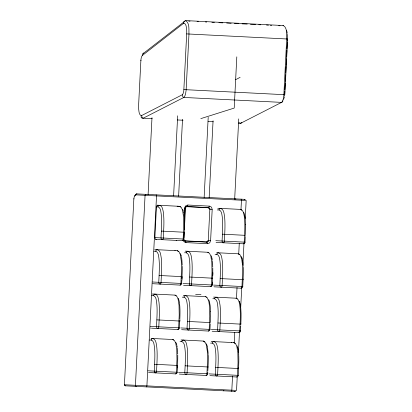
<?xml version="1.0" encoding="UTF-8"?>
<svg xmlns="http://www.w3.org/2000/svg" width="412" height="412" viewBox="0 0 412 412"><rect width="100%" height="100%" fill="white"/><g stroke="black" fill="none" stroke-linecap="round" stroke-linejoin="round"><path stroke-width="0.62" d="M183.211 240.036L183.556 240.953A3.605 3.224 -87.1 0 0 184.349 241.937L186.018 242.601L207.391 243.683L209.116 243.193A3.605 3.224 -87.1 0 0 210.007 242.292L210.62 240.423L212.175 209.687L211.753 207.766A3.605 3.224 -87.1 0 0 210.959 206.783L209.296 206.118L187.918 205.037L186.193 205.526A3.605 3.224 -87.1 0 0 185.307 206.427L184.72 207.957L184.303 215.981M212.839 275.437L212.927 272.672M184.555 229.489L184.427 232.25L161.35 231.081C161.607 224.463 161.973 217.752 160.778 211.202C160.469 208.951 159.114 206.046 156.256 206.855M212.541 281.607L212.376 285.027L183.036 283.538M151.23 340.132A1.71 1.53 -87.1 0 1 152.842 338.504C156.246 339.426 156.189 344.005 156.756 346.827C157.569 354.938 156.931 363.101 156.55 371.217A1.71 0.767 -87.1 0 1 155.7 372.886A1.71 1.53 -87.1 0 1 154.258 371.104L154.603 364.275C154.861 357.704 155.211 351.05 154.062 344.54C153.753 342.254 152.44 339.225 149.505 340.049M153.475 295.739A1.71 1.53 -87.1 0 1 155.092 294.106C158.496 295.028 158.435 299.606 159.006 302.429C159.815 310.54 159.176 318.708 158.8 326.824A1.71 0.767 -87.1 0 1 157.945 328.493A1.71 1.53 -87.1 0 1 156.508 326.706L156.854 319.877C157.111 313.305 157.461 306.652 156.308 300.142C156.004 297.855 154.691 294.827 151.755 295.651M155.726 251.341A1.71 1.53 -87.1 0 1 157.338 249.708C160.742 250.63 160.685 255.208 161.257 258.03C162.065 266.147 161.427 274.31 161.046 282.426A1.71 0.767 -87.1 0 1 160.196 284.095A1.71 1.53 -87.1 0 1 158.754 282.308L159.104 275.479C159.362 268.907 159.707 262.253 158.558 255.744C158.249 253.462 156.936 250.429 154.006 251.253M179.993 319.738L179.931 321.046L156.854 319.877M181.826 341.687L181.764 341.682A1.71 1.53 -87.1 0 1 183.376 340.049C186.78 340.971 186.724 345.55 187.295 348.377C188.104 356.488 187.465 364.651 187.084 372.767A1.71 0.767 -87.1 0 1 186.234 374.436A1.71 1.53 -87.1 0 1 184.792 372.649L185.143 365.82C185.4 359.249 185.75 352.595 184.597 346.085C184.282 343.809 182.99 340.76 180.044 341.594M184.015 297.284A1.71 1.53 -87.1 0 1 185.627 295.651C189.031 296.573 188.974 301.157 189.546 303.979C190.354 312.09 189.716 320.253 189.335 328.369A1.71 0.767 -87.1 0 1 188.485 330.038A1.71 1.53 -87.1 0 1 187.043 328.251L187.388 321.422C187.645 314.804 188.011 308.099 186.816 301.543C186.507 299.292 185.158 296.382 182.295 297.196M186.26 252.886A1.71 1.53 -87.1 0 1 187.877 251.258C191.281 252.175 191.225 256.758 191.791 259.581C192.605 267.692 191.966 275.855 191.585 283.971A1.71 0.767 -87.1 0 1 190.735 285.64A1.71 1.53 -87.1 0 1 189.293 283.858L189.638 277.024C189.896 270.406 190.256 263.701 189.067 257.15C188.758 254.894 187.403 251.984 184.54 252.798M212.304 343.227A1.71 1.53 -87.1 0 1 213.916 341.599C217.32 342.516 217.263 347.1 217.83 349.922C218.643 358.033 218.005 366.196 217.624 374.312A1.71 0.767 -87.1 0 1 216.774 375.981A1.71 1.53 -87.1 0 1 215.332 374.199L215.677 367.365C215.934 360.799 216.285 354.14 215.136 347.635C214.827 345.349 213.519 342.321 210.583 343.139M214.549 298.829A1.71 1.53 -87.1 0 1 216.166 297.201C219.57 298.123 219.514 302.702 220.08 305.524C220.889 313.635 220.25 321.798 219.874 329.914A1.71 0.767 -87.1 0 1 219.019 331.583A1.71 1.53 -87.1 0 1 217.582 329.801L217.927 322.972C218.185 316.401 218.535 309.747 217.382 303.237C217.073 300.951 215.764 297.922 212.829 298.741M216.8 254.436A1.71 1.53 -87.1 0 1 218.412 252.803C221.816 253.725 221.759 258.303 222.331 261.126C223.139 269.237 222.501 277.4 222.12 285.516A1.71 0.767 -87.1 0 1 221.27 287.19A1.71 1.53 -87.1 0 1 219.828 285.403L220.178 278.574C220.435 272.002 220.78 265.349 219.632 258.839C219.323 256.552 218.02 253.524 215.079 254.348M219.05 210.038A1.71 1.53 -87.1 0 1 220.662 208.405C224.066 209.327 224.01 213.905 224.581 216.727C225.39 224.839 224.751 233.007 224.37 241.123A1.71 0.767 -87.1 0 1 223.52 242.792A1.71 1.53 -87.1 0 1 222.078 241.005L222.423 234.176C222.681 227.558 223.047 220.847 221.852 214.297C221.538 212.046 220.199 209.136 217.33 209.95M148.088 194.665L151.987 117.714M161.35 231.081L161.004 237.909A1.71 1.53 -87.1 0 0 162.446 239.696A1.71 0.767 -87.1 0 0 163.296 238.028C163.672 229.345 164.455 220.575 163.276 211.917C162.75 209.574 162.452 205.907 159.588 205.31A1.71 1.53 -87.1 0 0 157.976 206.942M173.601 195.958L177.665 115.803M183.86 89.595L186.682 33.902A15.249 6.829 -87.1 0 0 186.688 30.359C186.337 27.985 186.585 24.596 184.277 23.175A4.311 1.931 -87.1 0 0 183.582 23.319L142.289 55.512L141.563 56.717L141.043 58.87A7.437 3.327 -87.1 0 0 140.873 60.59L138.628 104.906A15.296 6.85 -87.1 0 0 138.648 108.84C138.993 111.101 138.829 114.253 140.992 115.623A4.233 1.895 -87.1 0 0 141.661 115.525L182.32 94.745L183.103 93.632L183.68 91.413A7.359 3.296 -87.1 0 0 183.86 89.595L284.816 94.709L287.627 39.016L186.682 33.902M178.623 196.215L182.521 119.264M184.38 221.126L185.096 207.045M183.963 237.791L184.221 232.667M187.918 205.037L187.069 206.706A1.71 1.53 -87.1 0 0 185.457 208.333L184.385 229.463A71.683 32.095 -87.1 0 0 184.499 221.275L184.355 217.891M177.32 369.157L177.16 372.263A1.71 1.53 -87.1 0 1 175.548 373.895L148.814 372.541A1.71 1.53 -87.1 0 1 148.541 372.5M177.381 367.916L177.541 364.749A71.683 32.095 -87.1 0 0 177.757 355.149M179.441 327.246L179.756 321.036M181.816 280.366L181.661 283.466A1.71 1.53 -87.1 0 1 180.044 285.099L153.315 283.744M181.908 278.502L182.037 275.952A71.683 32.095 -87.1 0 0 182.258 266.358M184.252 232.239L183.907 239.073A1.71 1.53 -87.1 0 1 182.295 240.701L155.566 239.346M204.141 197.508L208.199 117.348M209.162 197.76L213.061 120.809M208.209 241.571L209.893 208.302M207.792 371.948L207.7 373.813A1.71 1.53 -87.1 0 1 206.082 375.44L179.354 374.086M207.854 370.707L208.075 366.294A71.683 32.095 -87.1 0 0 208.292 356.014M210.228 323.827L209.945 329.415A1.71 1.53 -87.1 0 1 208.333 331.042L181.604 329.688M212.319 282.534L212.195 285.016A1.71 1.53 -87.1 0 1 210.583 286.644L183.85 285.289A1.71 1.53 -87.1 0 1 183.577 285.248M212.386 281.288L212.577 277.497A71.683 32.095 -87.1 0 0 212.793 267.903M236.802 56.856L234.207 108.083L200.819 118.62M234.68 199.053L238.739 118.893M232.543 376.068L231.827 390.19A1.025 0.458 -87.1 0 1 231.317 391.189M234.237 342.696L234.758 332.427M236.478 298.412L237.029 287.499M238.723 254.127L239.274 243.214M240.963 209.842L241.453 200.217A1.025 0.458 -87.1 0 0 241.046 199.166M237.219 376.949L236.545 390.427L124.326 384.741M238.45 352.559L239.48 332.021M240.742 306.992L241.715 287.736M242.895 264.633L243.976 243.451M245.253 218.422L246.165 200.453L135.888 194.866L134.837 195.509A4.326 1.936 -87.1 0 0 134.271 196.612L133.849 198.872L124.429 384.746A1.025 0.917 -87.1 0 0 125.294 385.817L235.463 391.4M238.615 367.844L238.234 375.358A1.71 1.53 -87.1 0 1 236.622 376.985L209.888 375.636M240.829 324.131L240.865 323.446M243.111 279.048L242.735 286.561A1.71 1.53 -87.1 0 1 241.118 288.194L214.389 286.84A1.71 1.53 -87.1 0 1 213.972 286.752M240.737 325.99L240.484 330.96A1.71 1.53 -87.1 0 1 238.872 332.592L212.139 331.238M245.264 236.576L244.98 242.163A1.71 1.53 -87.1 0 1 243.368 243.796L216.64 242.441A1.71 1.53 -87.1 0 1 216.084 242.292M284.795 91.495L284.635 94.698A7.359 3.296 -87.1 0 1 284.512 96.078M284.893 89.574L285.217 83.172M285.315 81.257L285.64 74.855M285.737 72.934L286.062 66.533M286.124 65.251L286.448 58.849M286.546 56.928L286.87 50.527M286.968 48.606L287.293 42.204M287.36 40.927L287.458 39.006A15.249 6.829 -87.1 0 0 287.458 35.463L287.38 34.351M182.001 280.062L182.181 276.648L159.104 275.479M177.505 368.858L177.68 365.444L154.603 364.275M284.373 96.938L284.1 98.092M282.982 100.806L282.395 102.006L281.561 102.387L183.84 97.438L182.882 96.805L182.377 95.471A3.96 3.523 79.4 0 1 182.32 94.745M283.873 98.741L283.626 99.261M187.069 206.706L208.441 207.787L209.296 206.118M241.859 122.632L241.035 123.162L238.327 123.039M143.397 53.395L185.673 20.6L283.394 25.549C287.602 28.021 286.417 34.701 286.695 38.965L283.832 95.306L283.224 99.189L282.338 101.543L281.561 102.387L240.896 123.167L240.129 123.301L239.346 122.864M235.556 79.722L240.114 77.327M282.982 25.657L283.394 25.549M184.875 20.945L183.927 21.47L183.448 22.737A3.888 3.43 73.1 0 0 183.402 23.443M143.762 53.014L142.81 53.545L142.336 54.806A3.888 3.43 73.1 0 0 142.289 55.512M188.732 21.141L190.02 21.208M197.09 21.563L198.373 21.63M205.449 21.985L206.731 22.052M211.876 22.315L214.446 22.444M218.947 22.67L222.804 22.866M226.662 23.062L231.163 23.288M234.377 23.453L238.878 23.68M242.091 23.845L247.236 24.102M250.45 24.267L255.595 24.529M258.808 24.689L260.734 24.787M266.523 25.081L268.449 25.178M270.38 25.276L271.663 25.343M278.733 25.698L280.021 25.765M140.693 60.579L141.125 60.6M152.177 118.671L143.041 118.198L142.217 117.585L141.718 116.246A3.96 3.523 79.4 0 1 141.661 115.525M177.253 119.944L183.036 120.237M208.112 121.504L213.256 121.767M135.888 194.866A1.025 0.917 -87.1 0 1 136.856 193.887L245.192 199.377M133.74 198.867L134.07 198.883M185.761 206.438L209.291 207.633M157.296 205.197L179.436 206.319L181.208 207.308L182.516 210.084L183.531 216.558L183.711 226.193L183.144 239.032A1.71 0.767 -87.1 0 1 182.295 240.701M243.368 243.796A1.71 0.767 -87.1 0 0 244.218 242.127C244.594 233.444 245.382 224.674 244.203 216.017C243.672 213.673 243.374 210.007 240.51 209.409L218.37 208.292A1.71 1.53 -87.1 0 0 217.799 208.379M184.694 208.297L185.457 208.333M212.175 209.687L209.883 209.574A1.71 1.53 -87.1 0 0 208.441 207.787M222.423 234.176L245.511 235.345M154.747 237.595L184.087 239.078M210.62 240.423L208.328 240.309A1.71 1.53 -87.1 0 1 206.716 241.937L185.338 240.855A1.71 1.53 -87.1 0 1 183.932 239.542M215.821 240.69L245.161 242.174M184.01 240.989L207.54 242.179M180.044 285.099A1.71 0.767 -87.1 0 0 180.899 283.43L181.465 270.591L181.28 260.956L180.265 254.482L178.963 251.706L177.186 250.712L155.046 249.595A1.71 1.53 -87.1 0 0 154.768 249.605M210.583 286.644A1.71 0.767 -87.1 0 0 211.433 284.975L212 272.141L211.82 262.501L210.805 256.027L209.497 253.256L207.725 252.262L185.58 251.14A1.71 1.53 -87.1 0 0 185.158 251.186M216.691 252.716L238.26 253.807L240.036 254.801L241.674 258.896L242.354 264.046L242.539 273.686L241.973 286.525A1.71 0.767 -87.1 0 1 241.118 288.194M189.638 277.024L212.721 278.193M220.178 278.574L243.26 279.743M152.502 281.993L181.841 283.477M213.576 285.083L242.915 286.572M195.638 294.446L200.989 294.719M151.693 328.173L177.799 329.497A1.71 0.767 -87.1 0 0 178.648 327.828L179.215 314.989L179.029 305.349L178.02 298.88L176.712 296.104L174.94 295.11L152.795 293.993A1.71 1.53 -87.1 0 0 152.229 294.08M183.335 295.538L205.475 296.661L207.251 297.649L208.884 301.749L209.569 306.899L209.749 316.534L209.183 329.373A1.71 0.767 -87.1 0 1 208.333 331.042M238.872 332.592A1.71 0.767 -87.1 0 0 239.722 330.924C240.098 322.236 240.881 313.47 239.702 304.813C239.171 302.47 238.872 298.803 236.014 298.206L213.869 297.083A1.71 1.53 -87.1 0 0 213.591 297.098M187.388 321.422L210.475 322.591M217.927 322.972L241.01 324.141M150.251 326.386L179.591 327.875M180.786 327.937L210.125 329.42M211.325 329.482L240.665 330.97M151.122 338.417L172.69 339.509L174.461 340.503L175.77 343.278L176.784 349.747L176.964 359.388L176.398 372.227A1.71 0.767 -87.1 0 1 175.548 373.895M181.084 339.936L203.224 341.059L205.001 342.048L206.304 344.823L207.318 351.297L207.504 360.933L206.937 373.772A1.71 0.767 -87.1 0 1 206.082 375.44M236.622 376.985A1.71 0.767 -87.1 0 0 237.472 375.317L238.038 362.483L237.858 352.842L236.843 346.368L235.535 343.598L233.764 342.604L211.619 341.481A1.71 1.53 -87.1 0 0 211.196 341.527M185.143 365.82L208.225 366.989M215.677 367.365L238.759 368.534M148.001 370.785L177.34 372.273M178.54 372.335L207.875 373.818M209.075 373.88L238.414 375.368M185.673 20.6C189.881 23.072 188.701 29.752 188.974 34.016L186.111 90.357L185.508 94.24L184.617 96.593L183.84 97.438L143.18 118.218L142.016 118.208L140.878 116.828M241.236 256.511L241.489 256.892M206.201 343.757L206.5 344.221M175.718 342.284L175.914 342.593M180.265 253.56L180.513 253.983M243.688 212.412L243.894 212.777M239.187 301.208L239.496 301.79M208.699 299.74L208.91 300.132M182.712 209.481L183.371 211.114M178.211 298.278L178.52 298.921M237.091 345.869L237.297 346.296M241.643 257.176L242.029 258.092M206.608 344.427L206.901 345.096M211.155 255.734L211.449 256.424M176.125 342.985L176.454 343.793M180.672 254.297L181.038 255.255M244.095 213.22L244.404 214.08M239.593 302.011L239.82 302.619M209.105 300.585L209.368 301.327M206.716 241.937L207.391 243.683M185.338 240.855L186.018 242.601M178.617 299.153L178.829 299.781M237.528 346.889L237.734 347.532M286.582 30.241L286.706 30.601M242.071 258.221L242.38 259.287M207.035 345.467L207.375 346.672M211.577 256.8L211.938 258.159M176.542 344.046L176.805 344.988M181.079 255.383L181.368 256.47M239.985 303.134L240.258 304.252M244.522 214.477L245.233 218.623L245.557 224.375M237.77 347.666L238.249 349.979M209.487 301.723L210.197 305.869L210.522 311.621M178.947 300.178L179.375 302.187M183.551 211.794L183.85 213.241M286.922 31.405L287.262 33.295M242.477 259.709L242.812 261.641M207.442 346.956L208.194 353.594M211.969 258.303L212.278 260.09M176.964 345.699L177.242 347.337M240.314 304.54L240.685 306.95M181.491 257.047L181.805 258.999M179.426 302.49L179.792 305.73M238.316 350.432L238.651 353.697M183.989 214.147L184.324 217.412M242.879 262.094L243.229 266.343M212.396 261.007L212.716 265.282M181.862 259.462L182.222 265.189M177.361 348.253L177.68 352.528M240.737 307.414L241.056 313.172A71.683 32.095 -87.1 0 1 240.85 323.441M179.828 306.209L179.982 310.076A71.683 32.095 -87.1 0 1 179.843 318.981M238.682 354.176L238.733 355.139M238.754 355.623L238.805 357.565A71.683 32.095 -87.1 0 1 238.6 367.839M243.271 267.311L243.307 268.773A71.683 32.095 -87.1 0 1 243.101 279.048M212.731 265.766L212.757 266.739M208.235 354.562L208.261 355.53M177.696 353.012L177.721 353.985M146.033 194.351A1.025 0.917 -87.1 0 0 145.065 195.329L135.44 385.308A1.025 0.917 -87.1 0 0 136.305 386.379M223.325 390.406A1.025 0.458 -87.1 0 0 223.665 390.803A1.025 0.917 -87.1 0 0 223.917 390.777M125.294 385.817A1.025 0.458 -87.1 0 1 124.96 385.421M234.583 199.037A5.129 2.297 -87.1 0 1 235.226 198.872A1.025 0.917 -87.1 0 1 235.86 199.202M134.822 196.112A5.129 2.297 -87.1 0 1 136.856 193.887M156.117 194.866A1.025 0.458 -87.1 0 1 156.524 195.911L146.899 385.884A1.025 0.458 -87.1 0 1 146.389 386.889M235.18 391.22A1.025 0.917 -87.1 0 1 234.67 391.359M244.398 199.336A1.025 0.917 -87.1 0 1 244.965 199.593M158.059 205.233A1.71 1.53 -87.1 0 0 156.447 206.865L154.886 237.6A1.71 1.53 -87.1 0 0 156.328 239.387M177.907 206.242A1.71 1.53 -87.1 0 1 178.849 206.669M176.599 240.345A1.71 1.53 -87.1 0 1 176.176 240.392M207.478 240.737A1.71 1.53 -87.1 0 1 207.056 241.453M208.235 207.895A1.71 1.53 -87.1 0 1 208.735 208.302M203.224 341.059A1.71 1.53 -87.1 0 1 204.594 342.207M172.69 339.509A1.71 1.53 -87.1 0 1 173.746 340.065M231.472 342.485A1.71 1.53 -87.1 0 1 231.745 342.532M233.764 342.604A1.71 1.53 -87.1 0 1 235.005 343.443M236.014 298.206A1.71 1.53 -87.1 0 1 237.168 298.896M151.065 328.143A1.71 1.53 -87.1 0 1 150.648 328.055M179.411 327.864A1.71 1.53 -87.1 0 1 177.799 329.497M174.94 295.11A1.71 1.53 -87.1 0 1 176.176 295.95M205.475 296.661A1.71 1.53 -87.1 0 1 206.53 297.212M210.542 311.616A71.683 32.095 -87.1 0 1 210.311 321.896M207.725 252.262A1.71 1.53 -87.1 0 1 208.781 252.819M174.894 250.599A1.71 1.53 -87.1 0 1 175.172 250.64M177.186 250.712A1.71 1.53 -87.1 0 1 178.427 251.552M152.898 283.657A1.71 1.53 -87.1 0 1 152.625 283.518M238.26 253.807A1.71 1.53 -87.1 0 1 239.315 254.364M240.51 209.409A1.71 1.53 -87.1 0 1 241.751 210.249M245.573 224.37A71.683 32.095 -87.1 0 1 245.346 234.649M177.145 206.201A1.71 1.53 -87.1 0 1 177.418 206.242M179.436 206.319A1.71 1.53 -87.1 0 1 180.59 207.009"/></g></svg>
